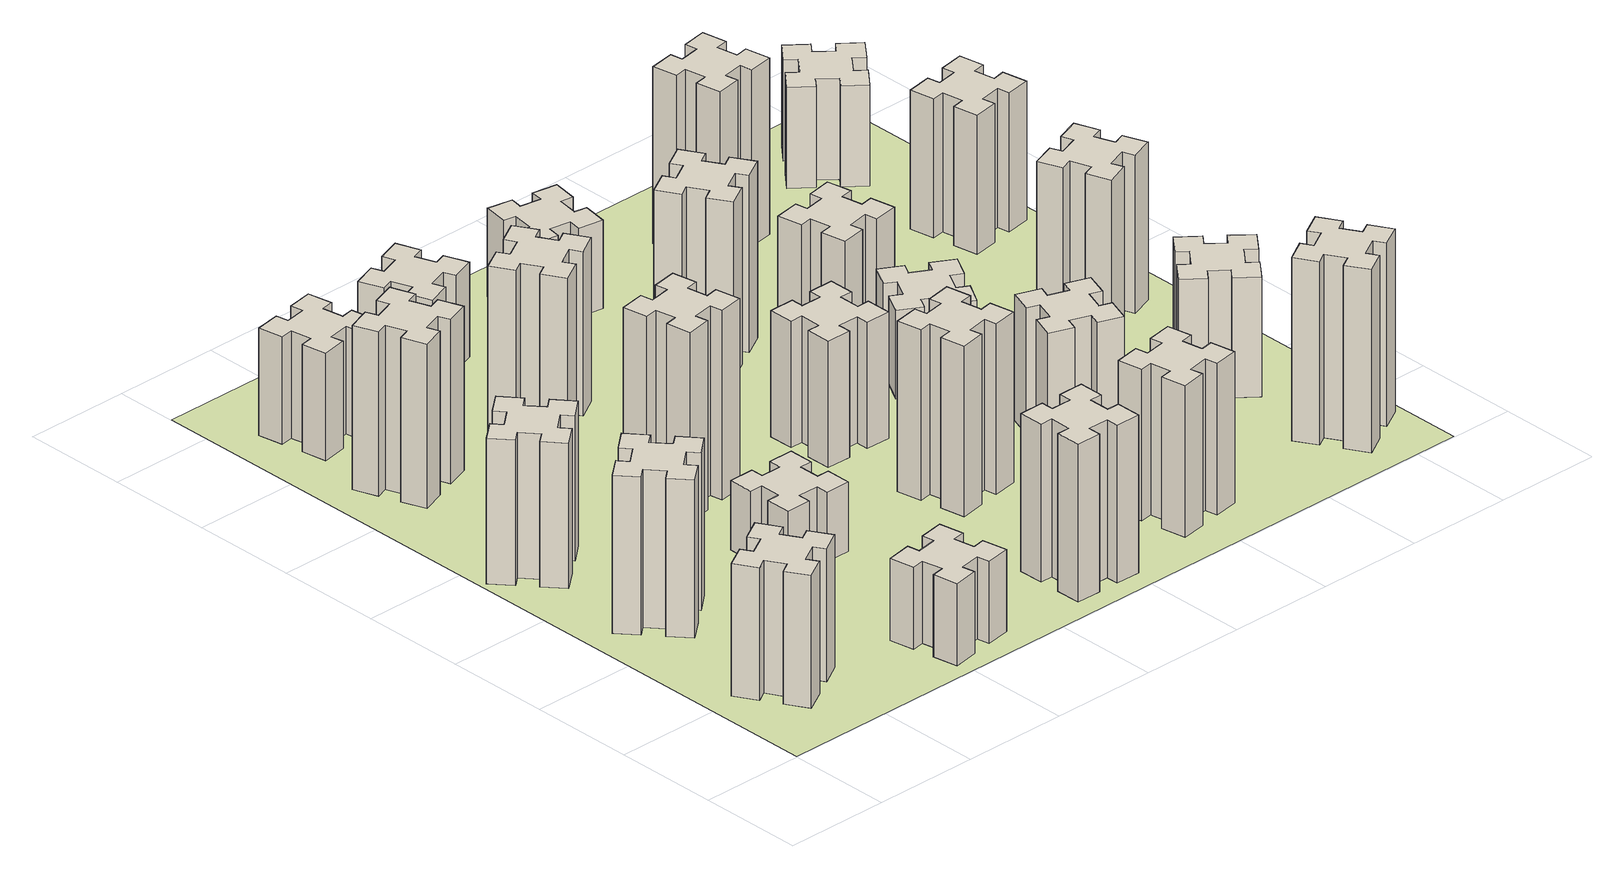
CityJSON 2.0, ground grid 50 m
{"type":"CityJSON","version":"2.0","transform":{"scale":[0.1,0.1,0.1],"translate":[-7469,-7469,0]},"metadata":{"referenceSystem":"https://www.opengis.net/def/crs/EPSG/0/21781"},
"CityObjects":{
"building1":{"type":"Building","attributes":{"class":"1000","function":"1000","usage":"1000","yearOfConstruction":2016,"roofType":"1000","measuredHeight":63,"storeysAboveGround":30,"storeysBelowGround":0},"geometry":[{"type":"Solid","lod":"1","boundaries":[[[[0,1,2,3,4,5,6,7,8,9,10,11,12,13,14,15,16,17,18,19]],[[17,16,20,21]],[[16,15,22,20]],[[15,14,23,22]],[[14,13,24,23]],[[13,12,25,24]],[[12,11,26,25]],[[11,10,27,26]],[[10,9,28,27]],[[9,8,29,28]],[[8,7,30,29]],[[7,6,31,30]],[[6,5,32,31]],[[5,4,33,32]],[[4,3,34,33]],[[3,2,35,34]],[[2,1,36,35]],[[1,0,37,36]],[[0,19,38,37]],[[19,18,39,38]],[[18,17,21,39]],[[24,25,26,27,28,29,30,31,32,33,34,35,36,37,38,39,21,20,22,23]]]]}]},
"building2":{"type":"Building","attributes":{"class":"1000","function":"1000","usage":"1000","yearOfConstruction":2016,"roofType":"1000","measuredHeight":75,"storeysAboveGround":30,"storeysBelowGround":0},"geometry":[{"type":"Solid","lod":"1","boundaries":[[[[40,41,42,43,44,45,46,47,48,49,50,51,52,53,54,55,56,57,58,59]],[[57,56,60,61]],[[56,55,62,60]],[[55,54,63,62]],[[54,53,64,63]],[[53,52,65,64]],[[52,51,66,65]],[[51,50,67,66]],[[50,49,68,67]],[[49,48,69,68]],[[48,47,70,69]],[[47,46,71,70]],[[46,45,72,71]],[[45,44,73,72]],[[44,43,74,73]],[[43,42,75,74]],[[42,41,76,75]],[[41,40,77,76]],[[40,59,78,77]],[[59,58,79,78]],[[58,57,61,79]],[[64,65,66,67,68,69,70,71,72,73,74,75,76,77,78,79,61,60,62,63]]]]}]},
"building3":{"type":"Building","attributes":{"class":"1000","function":"1000","usage":"1000","yearOfConstruction":2016,"roofType":"1000","measuredHeight":69,"storeysAboveGround":30,"storeysBelowGround":0},"geometry":[{"type":"Solid","lod":"1","boundaries":[[[[80,81,82,83,84,85,86,87,88,89,90,91,92,93,94,95,96,97,98,99]],[[97,96,100,101]],[[96,95,102,100]],[[95,94,103,102]],[[94,93,104,103]],[[93,92,105,104]],[[92,91,106,105]],[[91,90,107,106]],[[90,89,108,107]],[[89,88,109,108]],[[88,87,110,109]],[[87,86,111,110]],[[86,85,112,111]],[[85,84,113,112]],[[84,83,114,113]],[[83,82,115,114]],[[82,81,116,115]],[[81,80,117,116]],[[80,99,118,117]],[[99,98,119,118]],[[98,97,101,119]],[[104,105,106,107,108,109,110,111,112,113,114,115,116,117,118,119,101,100,102,103]]]]}]},
"building4":{"type":"Building","attributes":{"class":"1000","function":"1000","usage":"1000","yearOfConstruction":2016,"roofType":"1000","measuredHeight":78,"storeysAboveGround":30,"storeysBelowGround":0},"geometry":[{"type":"Solid","lod":"1","boundaries":[[[[120,121,122,123,124,125,126,127,128,129,130,131,132,133,134,135,136,137,138,139]],[[137,136,140,141]],[[136,135,142,140]],[[135,134,143,142]],[[134,133,144,143]],[[133,132,145,144]],[[132,131,146,145]],[[131,130,147,146]],[[130,129,148,147]],[[129,128,149,148]],[[128,127,150,149]],[[127,126,151,150]],[[126,125,152,151]],[[125,124,153,152]],[[124,123,154,153]],[[123,122,155,154]],[[122,121,156,155]],[[121,120,157,156]],[[120,139,158,157]],[[139,138,159,158]],[[138,137,141,159]],[[144,145,146,147,148,149,150,151,152,153,154,155,156,157,158,159,141,140,142,143]]]]}]},
"building5":{"type":"Building","attributes":{"class":"1000","function":"1000","usage":"1000","yearOfConstruction":2016,"roofType":"1000","measuredHeight":39,"storeysAboveGround":30,"storeysBelowGround":0},"geometry":[{"type":"Solid","lod":"1","boundaries":[[[[160,161,162,163,164,165,166,167,168,169,170,171,172,173,174,175,176,177,178,179]],[[177,176,180,181]],[[176,175,182,180]],[[175,174,183,182]],[[174,173,184,183]],[[173,172,185,184]],[[172,171,186,185]],[[171,170,187,186]],[[170,169,188,187]],[[169,168,189,188]],[[168,167,190,189]],[[167,166,191,190]],[[166,165,192,191]],[[165,164,193,192]],[[164,163,194,193]],[[163,162,195,194]],[[162,161,196,195]],[[161,160,197,196]],[[160,179,198,197]],[[179,178,199,198]],[[178,177,181,199]],[[184,185,186,187,188,189,190,191,192,193,194,195,196,197,198,199,181,180,182,183]]]]}]},
"building6":{"type":"Building","attributes":{"class":"1000","function":"1000","usage":"1000","yearOfConstruction":2016,"roofType":"1000","measuredHeight":51,"storeysAboveGround":30,"storeysBelowGround":0},"geometry":[{"type":"Solid","lod":"1","boundaries":[[[[200,201,202,203,204,205,206,207,208,209,210,211,212,213,214,215,216,217,218,219]],[[217,216,220,221]],[[216,215,222,220]],[[215,214,223,222]],[[214,213,224,223]],[[213,212,225,224]],[[212,211,226,225]],[[211,210,227,226]],[[210,209,228,227]],[[209,208,229,228]],[[208,207,230,229]],[[207,206,231,230]],[[206,205,232,231]],[[205,204,233,232]],[[204,203,234,233]],[[203,202,235,234]],[[202,201,236,235]],[[201,200,237,236]],[[200,219,238,237]],[[219,218,239,238]],[[218,217,221,239]],[[224,225,226,227,228,229,230,231,232,233,234,235,236,237,238,239,221,220,222,223]]]]}]},
"building7":{"type":"Building","attributes":{"class":"1000","function":"1000","usage":"1000","yearOfConstruction":2016,"roofType":"1000","measuredHeight":33,"storeysAboveGround":30,"storeysBelowGround":0},"geometry":[{"type":"Solid","lod":"1","boundaries":[[[[240,241,242,243,244,245,246,247,248,249,250,251,252,253,254,255,256,257,258,259]],[[257,256,260,261]],[[256,255,262,260]],[[255,254,263,262]],[[254,253,264,263]],[[253,252,265,264]],[[252,251,266,265]],[[251,250,267,266]],[[250,249,268,267]],[[249,248,269,268]],[[248,247,270,269]],[[247,246,271,270]],[[246,245,272,271]],[[245,244,273,272]],[[244,243,274,273]],[[243,242,275,274]],[[242,241,276,275]],[[241,240,277,276]],[[240,259,278,277]],[[259,258,279,278]],[[258,257,261,279]],[[264,265,266,267,268,269,270,271,272,273,274,275,276,277,278,279,261,260,262,263]]]]}]},
"building8":{"type":"Building","attributes":{"class":"1000","function":"1000","usage":"1000","yearOfConstruction":2016,"roofType":"1000","measuredHeight":90,"storeysAboveGround":30,"storeysBelowGround":0},"geometry":[{"type":"Solid","lod":"1","boundaries":[[[[280,281,282,283,284,285,286,287,288,289,290,291,292,293,294,295,296,297,298,299]],[[297,296,300,301]],[[296,295,302,300]],[[295,294,303,302]],[[294,293,304,303]],[[293,292,305,304]],[[292,291,306,305]],[[291,290,307,306]],[[290,289,308,307]],[[289,288,309,308]],[[288,287,310,309]],[[287,286,311,310]],[[286,285,312,311]],[[285,284,313,312]],[[284,283,314,313]],[[283,282,315,314]],[[282,281,316,315]],[[281,280,317,316]],[[280,299,318,317]],[[299,298,319,318]],[[298,297,301,319]],[[304,305,306,307,308,309,310,311,312,313,314,315,316,317,318,319,301,300,302,303]]]]}]},
"building9":{"type":"Building","attributes":{"class":"1000","function":"1000","usage":"1000","yearOfConstruction":2016,"roofType":"1000","measuredHeight":78,"storeysAboveGround":30,"storeysBelowGround":0},"geometry":[{"type":"Solid","lod":"1","boundaries":[[[[320,321,322,323,324,325,326,327,328,329,330,331,332,333,334,335,336,337,338,339]],[[337,336,340,341]],[[336,335,342,340]],[[335,334,343,342]],[[334,333,344,343]],[[333,332,345,344]],[[332,331,346,345]],[[331,330,347,346]],[[330,329,348,347]],[[329,328,349,348]],[[328,327,350,349]],[[327,326,351,350]],[[326,325,352,351]],[[325,324,353,352]],[[324,323,354,353]],[[323,322,355,354]],[[322,321,356,355]],[[321,320,357,356]],[[320,339,358,357]],[[339,338,359,358]],[[338,337,341,359]],[[344,345,346,347,348,349,350,351,352,353,354,355,356,357,358,359,341,340,342,343]]]]}]},
"building10":{"type":"Building","attributes":{"class":"1000","function":"1000","usage":"1000","yearOfConstruction":2016,"roofType":"1000","measuredHeight":75,"storeysAboveGround":30,"storeysBelowGround":0},"geometry":[{"type":"Solid","lod":"1","boundaries":[[[[360,361,362,363,364,365,366,367,368,369,370,371,372,373,374,375,376,377,378,379]],[[377,376,380,381]],[[376,375,382,380]],[[375,374,383,382]],[[374,373,384,383]],[[373,372,385,384]],[[372,371,386,385]],[[371,370,387,386]],[[370,369,388,387]],[[369,368,389,388]],[[368,367,390,389]],[[367,366,391,390]],[[366,365,392,391]],[[365,364,393,392]],[[364,363,394,393]],[[363,362,395,394]],[[362,361,396,395]],[[361,360,397,396]],[[360,379,398,397]],[[379,378,399,398]],[[378,377,381,399]],[[384,385,386,387,388,389,390,391,392,393,394,395,396,397,398,399,381,380,382,383]]]]}]},
"building11":{"type":"Building","attributes":{"class":"1000","function":"1000","usage":"1000","yearOfConstruction":2016,"roofType":"1000","measuredHeight":45,"storeysAboveGround":30,"storeysBelowGround":0},"geometry":[{"type":"Solid","lod":"1","boundaries":[[[[400,401,402,403,404,405,406,407,408,409,410,411,412,413,414,415,416,417,418,419]],[[417,416,420,421]],[[416,415,422,420]],[[415,414,423,422]],[[414,413,424,423]],[[413,412,425,424]],[[412,411,426,425]],[[411,410,427,426]],[[410,409,428,427]],[[409,408,429,428]],[[408,407,430,429]],[[407,406,431,430]],[[406,405,432,431]],[[405,404,433,432]],[[404,403,434,433]],[[403,402,435,434]],[[402,401,436,435]],[[401,400,437,436]],[[400,419,438,437]],[[419,418,439,438]],[[418,417,421,439]],[[424,425,426,427,428,429,430,431,432,433,434,435,436,437,438,439,421,420,422,423]]]]}]},
"building12":{"type":"Building","attributes":{"class":"1000","function":"1000","usage":"1000","yearOfConstruction":2016,"roofType":"1000","measuredHeight":81,"storeysAboveGround":30,"storeysBelowGround":0},"geometry":[{"type":"Solid","lod":"1","boundaries":[[[[440,441,442,443,444,445,446,447,448,449,450,451,452,453,454,455,456,457,458,459]],[[457,456,460,461]],[[456,455,462,460]],[[455,454,463,462]],[[454,453,464,463]],[[453,452,465,464]],[[452,451,466,465]],[[451,450,467,466]],[[450,449,468,467]],[[449,448,469,468]],[[448,447,470,469]],[[447,446,471,470]],[[446,445,472,471]],[[445,444,473,472]],[[444,443,474,473]],[[443,442,475,474]],[[442,441,476,475]],[[441,440,477,476]],[[440,459,478,477]],[[459,458,479,478]],[[458,457,461,479]],[[464,465,466,467,468,469,470,471,472,473,474,475,476,477,478,479,461,460,462,463]]]]}]},
"building13":{"type":"Building","attributes":{"class":"1000","function":"1000","usage":"1000","yearOfConstruction":2016,"roofType":"1000","measuredHeight":60,"storeysAboveGround":30,"storeysBelowGround":0},"geometry":[{"type":"Solid","lod":"1","boundaries":[[[[480,481,482,483,484,485,486,487,488,489,490,491,492,493,494,495,496,497,498,499]],[[497,496,500,501]],[[496,495,502,500]],[[495,494,503,502]],[[494,493,504,503]],[[493,492,505,504]],[[492,491,506,505]],[[491,490,507,506]],[[490,489,508,507]],[[489,488,509,508]],[[488,487,510,509]],[[487,486,511,510]],[[486,485,512,511]],[[485,484,513,512]],[[484,483,514,513]],[[483,482,515,514]],[[482,481,516,515]],[[481,480,517,516]],[[480,499,518,517]],[[499,498,519,518]],[[498,497,501,519]],[[504,505,506,507,508,509,510,511,512,513,514,515,516,517,518,519,501,500,502,503]]]]}]},
"building14":{"type":"Building","attributes":{"class":"1000","function":"1000","usage":"1000","yearOfConstruction":2016,"roofType":"1000","measuredHeight":72,"storeysAboveGround":30,"storeysBelowGround":0},"geometry":[{"type":"Solid","lod":"1","boundaries":[[[[520,521,522,523,524,525,526,527,528,529,530,531,532,533,534,535,536,537,538,539]],[[537,536,540,541]],[[536,535,542,540]],[[535,534,543,542]],[[534,533,544,543]],[[533,532,545,544]],[[532,531,546,545]],[[531,530,547,546]],[[530,529,548,547]],[[529,528,549,548]],[[528,527,550,549]],[[527,526,551,550]],[[526,525,552,551]],[[525,524,553,552]],[[524,523,554,553]],[[523,522,555,554]],[[522,521,556,555]],[[521,520,557,556]],[[520,539,558,557]],[[539,538,559,558]],[[538,537,541,559]],[[544,545,546,547,548,549,550,551,552,553,554,555,556,557,558,559,541,540,542,543]]]]}]},
"building15":{"type":"Building","attributes":{"class":"1000","function":"1000","usage":"1000","yearOfConstruction":2016,"roofType":"1000","measuredHeight":84,"storeysAboveGround":30,"storeysBelowGround":0},"geometry":[{"type":"Solid","lod":"1","boundaries":[[[[560,561,562,563,564,565,566,567,568,569,570,571,572,573,574,575,576,577,578,579]],[[577,576,580,581]],[[576,575,582,580]],[[575,574,583,582]],[[574,573,584,583]],[[573,572,585,584]],[[572,571,586,585]],[[571,570,587,586]],[[570,569,588,587]],[[569,568,589,588]],[[568,567,590,589]],[[567,566,591,590]],[[566,565,592,591]],[[565,564,593,592]],[[564,563,594,593]],[[563,562,595,594]],[[562,561,596,595]],[[561,560,597,596]],[[560,579,598,597]],[[579,578,599,598]],[[578,577,581,599]],[[584,585,586,587,588,589,590,591,592,593,594,595,596,597,598,599,581,580,582,583]]]]}]},
"building16":{"type":"Building","attributes":{"class":"1000","function":"1000","usage":"1000","yearOfConstruction":2016,"roofType":"1000","measuredHeight":42,"storeysAboveGround":30,"storeysBelowGround":0},"geometry":[{"type":"Solid","lod":"1","boundaries":[[[[600,601,602,603,604,605,606,607,608,609,610,611,612,613,614,615,616,617,618,619]],[[617,616,620,621]],[[616,615,622,620]],[[615,614,623,622]],[[614,613,624,623]],[[613,612,625,624]],[[612,611,626,625]],[[611,610,627,626]],[[610,609,628,627]],[[609,608,629,628]],[[608,607,630,629]],[[607,606,631,630]],[[606,605,632,631]],[[605,604,633,632]],[[604,603,634,633]],[[603,602,635,634]],[[602,601,636,635]],[[601,600,637,636]],[[600,619,638,637]],[[619,618,639,638]],[[618,617,621,639]],[[624,625,626,627,628,629,630,631,632,633,634,635,636,637,638,639,621,620,622,623]]]]}]},
"building17":{"type":"Building","attributes":{"class":"1000","function":"1000","usage":"1000","yearOfConstruction":2016,"roofType":"1000","measuredHeight":60,"storeysAboveGround":30,"storeysBelowGround":0},"geometry":[{"type":"Solid","lod":"1","boundaries":[[[[640,641,642,643,644,645,646,647,648,649,650,651,652,653,654,655,656,657,658,659]],[[657,656,660,661]],[[656,655,662,660]],[[655,654,663,662]],[[654,653,664,663]],[[653,652,665,664]],[[652,651,666,665]],[[651,650,667,666]],[[650,649,668,667]],[[649,648,669,668]],[[648,647,670,669]],[[647,646,671,670]],[[646,645,672,671]],[[645,644,673,672]],[[644,643,674,673]],[[643,642,675,674]],[[642,641,676,675]],[[641,640,677,676]],[[640,659,678,677]],[[659,658,679,678]],[[658,657,661,679]],[[664,665,666,667,668,669,670,671,672,673,674,675,676,677,678,679,661,660,662,663]]]]}]},
"building18":{"type":"Building","attributes":{"class":"1000","function":"1000","usage":"1000","yearOfConstruction":2016,"roofType":"1000","measuredHeight":42,"storeysAboveGround":30,"storeysBelowGround":0},"geometry":[{"type":"Solid","lod":"1","boundaries":[[[[680,681,682,683,684,685,686,687,688,689,690,691,692,693,694,695,696,697,698,699]],[[697,696,700,701]],[[696,695,702,700]],[[695,694,703,702]],[[694,693,704,703]],[[693,692,705,704]],[[692,691,706,705]],[[691,690,707,706]],[[690,689,708,707]],[[689,688,709,708]],[[688,687,710,709]],[[687,686,711,710]],[[686,685,712,711]],[[685,684,713,712]],[[684,683,714,713]],[[683,682,715,714]],[[682,681,716,715]],[[681,680,717,716]],[[680,699,718,717]],[[699,698,719,718]],[[698,697,701,719]],[[704,705,706,707,708,709,710,711,712,713,714,715,716,717,718,719,701,700,702,703]]]]}]},
"building19":{"type":"Building","attributes":{"class":"1000","function":"1000","usage":"1000","yearOfConstruction":2016,"roofType":"1000","measuredHeight":45,"storeysAboveGround":30,"storeysBelowGround":0},"geometry":[{"type":"Solid","lod":"1","boundaries":[[[[720,721,722,723,724,725,726,727,728,729,730,731,732,733,734,735,736,737,738,739]],[[737,736,740,741]],[[736,735,742,740]],[[735,734,743,742]],[[734,733,744,743]],[[733,732,745,744]],[[732,731,746,745]],[[731,730,747,746]],[[730,729,748,747]],[[729,728,749,748]],[[728,727,750,749]],[[727,726,751,750]],[[726,725,752,751]],[[725,724,753,752]],[[724,723,754,753]],[[723,722,755,754]],[[722,721,756,755]],[[721,720,757,756]],[[720,739,758,757]],[[739,738,759,758]],[[738,737,741,759]],[[744,745,746,747,748,749,750,751,752,753,754,755,756,757,758,759,741,740,742,743]]]]}]},
"building20":{"type":"Building","attributes":{"class":"1000","function":"1000","usage":"1000","yearOfConstruction":2016,"roofType":"1000","measuredHeight":87,"storeysAboveGround":30,"storeysBelowGround":0},"geometry":[{"type":"Solid","lod":"1","boundaries":[[[[760,761,762,763,764,765,766,767,768,769,770,771,772,773,774,775,776,777,778,779]],[[777,776,780,781]],[[776,775,782,780]],[[775,774,783,782]],[[774,773,784,783]],[[773,772,785,784]],[[772,771,786,785]],[[771,770,787,786]],[[770,769,788,787]],[[769,768,789,788]],[[768,767,790,789]],[[767,766,791,790]],[[766,765,792,791]],[[765,764,793,792]],[[764,763,794,793]],[[763,762,795,794]],[[762,761,796,795]],[[761,760,797,796]],[[760,779,798,797]],[[779,778,799,798]],[[778,777,781,799]],[[784,785,786,787,788,789,790,791,792,793,794,795,796,797,798,799,781,780,782,783]]]]}]},
"building21":{"type":"Building","attributes":{"class":"1000","function":"1000","usage":"1000","yearOfConstruction":2016,"roofType":"1000","measuredHeight":84,"storeysAboveGround":30,"storeysBelowGround":0},"geometry":[{"type":"Solid","lod":"1","boundaries":[[[[800,801,802,803,804,805,806,807,808,809,810,811,812,813,814,815,816,817,818,819]],[[817,816,820,821]],[[816,815,822,820]],[[815,814,823,822]],[[814,813,824,823]],[[813,812,825,824]],[[812,811,826,825]],[[811,810,827,826]],[[810,809,828,827]],[[809,808,829,828]],[[808,807,830,829]],[[807,806,831,830]],[[806,805,832,831]],[[805,804,833,832]],[[804,803,834,833]],[[803,802,835,834]],[[802,801,836,835]],[[801,800,837,836]],[[800,819,838,837]],[[819,818,839,838]],[[818,817,821,839]],[[824,825,826,827,828,829,830,831,832,833,834,835,836,837,838,839,821,820,822,823]]]]}]},
"building22":{"type":"Building","attributes":{"class":"1000","function":"1000","usage":"1000","yearOfConstruction":2016,"roofType":"1000","measuredHeight":57,"storeysAboveGround":30,"storeysBelowGround":0},"geometry":[{"type":"Solid","lod":"1","boundaries":[[[[840,841,842,843,844,845,846,847,848,849,850,851,852,853,854,855,856,857,858,859]],[[857,856,860,861]],[[856,855,862,860]],[[855,854,863,862]],[[854,853,864,863]],[[853,852,865,864]],[[852,851,866,865]],[[851,850,867,866]],[[850,849,868,867]],[[849,848,869,868]],[[848,847,870,869]],[[847,846,871,870]],[[846,845,872,871]],[[845,844,873,872]],[[844,843,874,873]],[[843,842,875,874]],[[842,841,876,875]],[[841,840,877,876]],[[840,859,878,877]],[[859,858,879,878]],[[858,857,861,879]],[[864,865,866,867,868,869,870,871,872,873,874,875,876,877,878,879,861,860,862,863]]]]}]},
"building23":{"type":"Building","attributes":{"class":"1000","function":"1000","usage":"1000","yearOfConstruction":2016,"roofType":"1000","measuredHeight":75,"storeysAboveGround":30,"storeysBelowGround":0},"geometry":[{"type":"Solid","lod":"1","boundaries":[[[[880,881,882,883,884,885,886,887,888,889,890,891,892,893,894,895,896,897,898,899]],[[897,896,900,901]],[[896,895,902,900]],[[895,894,903,902]],[[894,893,904,903]],[[893,892,905,904]],[[892,891,906,905]],[[891,890,907,906]],[[890,889,908,907]],[[889,888,909,908]],[[888,887,910,909]],[[887,886,911,910]],[[886,885,912,911]],[[885,884,913,912]],[[884,883,914,913]],[[883,882,915,914]],[[882,881,916,915]],[[881,880,917,916]],[[880,899,918,917]],[[899,898,919,918]],[[898,897,901,919]],[[904,905,906,907,908,909,910,911,912,913,914,915,916,917,918,919,901,900,902,903]]]]}]},
"building24":{"type":"Building","attributes":{"class":"1000","function":"1000","usage":"1000","yearOfConstruction":2016,"roofType":"1000","measuredHeight":66,"storeysAboveGround":30,"storeysBelowGround":0},"geometry":[{"type":"Solid","lod":"1","boundaries":[[[[920,921,922,923,924,925,926,927,928,929,930,931,932,933,934,935,936,937,938,939]],[[937,936,940,941]],[[936,935,942,940]],[[935,934,943,942]],[[934,933,944,943]],[[933,932,945,944]],[[932,931,946,945]],[[931,930,947,946]],[[930,929,948,947]],[[929,928,949,948]],[[928,927,950,949]],[[927,926,951,950]],[[926,925,952,951]],[[925,924,953,952]],[[924,923,954,953]],[[923,922,955,954]],[[922,921,956,955]],[[921,920,957,956]],[[920,939,958,957]],[[939,938,959,958]],[[938,937,941,959]],[[944,945,946,947,948,949,950,951,952,953,954,955,956,957,958,959,941,940,942,943]]]]}]},
"building25":{"type":"Building","attributes":{"class":"1000","function":"1000","usage":"1000","yearOfConstruction":2016,"roofType":"1000","measuredHeight":48,"storeysAboveGround":30,"storeysBelowGround":0},"geometry":[{"type":"Solid","lod":"1","boundaries":[[[[960,961,962,963,964,965,966,967,968,969,970,971,972,973,974,975,976,977,978,979]],[[977,976,980,981]],[[976,975,982,980]],[[975,974,983,982]],[[974,973,984,983]],[[973,972,985,984]],[[972,971,986,985]],[[971,970,987,986]],[[970,969,988,987]],[[969,968,989,988]],[[968,967,990,989]],[[967,966,991,990]],[[966,965,992,991]],[[965,964,993,992]],[[964,963,994,993]],[[963,962,995,994]],[[962,961,996,995]],[[961,960,997,996]],[[960,979,998,997]],[[979,978,999,998]],[[978,977,981,999]],[[984,985,986,987,988,989,990,991,992,993,994,995,996,997,998,999,981,980,982,983]]]]}]},
"landuse1":{"type":"LandUse","attributes":{"name":"plot1","function":"1010"},"geometry":[{"type":"MultiSurface","lod":"1","boundaries":[[[1000,1001,1002,1003]]]}]}
},
"vertices":[
[364,596,0],[277,546,0],[247,598,0],[143,538,0],[203,434,0],[255,464,0],[305,377,0],[253,347,0],[313,243,0],[417,303,0],[387,355,0],[474,405,0],[504,353,0],[608,413,0],[548,517,0],[496,487,0],[446,574,0],[498,604,0],[438,708,0],[334,648,0],[446,574,630],[498,604,630],[496,487,630],[548,517,630],[608,413,630],[504,353,630],[474,405,630],[387,355,630],[417,303,630],[313,243,630],[253,347,630],[305,377,630],[255,464,630],[203,434,630],[143,538,630],[247,598,630],[277,546,630],[364,596,630],[334,648,630],[438,708,630],
[492,1248,0],[427,1324,0],[473,1363,0],[396,1455,0],[304,1378,0],[343,1332,0],[266,1267,0],[228,1313,0],[136,1236,0],[213,1144,0],[259,1183,0],[323,1106,0],[277,1068,0],[354,976,0],[446,1053,0],[408,1099,0],[484,1163,0],[523,1117,0],[615,1194,0],[538,1286,0],[484,1163,750],[523,1117,750],[408,1099,750],[446,1053,750],[354,976,750],[277,1068,750],[323,1106,750],[259,1183,750],[213,1144,750],[136,1236,750],[228,1313,750],[266,1267,750],[343,1332,750],[304,1378,750],[396,1455,750],[473,1363,750],[427,1324,750],[492,1248,750],[538,1286,750],[615,1194,750],
[308,1739,0],[384,1803,0],[423,1757,0],[515,1834,0],[438,1926,0],[392,1888,0],[327,1964,0],[373,2003,0],[296,2095,0],[204,2018,0],[243,1972,0],[166,1907,0],[128,1953,0],[36,1876,0],[113,1784,0],[159,1823,0],[223,1746,0],[177,1708,0],[254,1616,0],[346,1693,0],[223,1746,690],[177,1708,690],[159,1823,690],[113,1784,690],[36,1876,690],[128,1953,690],[166,1907,690],[243,1972,690],[204,2018,690],[296,2095,690],[373,2003,690],[327,1964,690],[392,1888,690],[438,1926,690],[515,1834,690],[423,1757,690],[384,1803,690],[308,1739,690],[346,1693,690],[254,1616,690],
[385,2816,0],[291,2782,0],[270,2838,0],[157,2797,0],[199,2684,0],[255,2705,0],[289,2611,0],[233,2590,0],[274,2477,0],[387,2519,0],[366,2575,0],[460,2609,0],[480,2553,0],[593,2594,0],[552,2707,0],[496,2686,0],[462,2780,0],[518,2800,0],[477,2913,0],[364,2872,0],[462,2780,780],[518,2800,780],[496,2686,780],[552,2707,780],[593,2594,780],[480,2553,780],[460,2609,780],[366,2575,780],[387,2519,780],[274,2477,780],[233,2590,780],[289,2611,780],[255,2705,780],[199,2684,780],[157,2797,780],[270,2838,780],[291,2782,780],[385,2816,780],[364,2872,780],[477,2913,780],
[1085,158,0],[1184,176,0],[1194,117,0],[1312,137,0],[1291,256,0],[1232,245,0],[1215,344,0],[1274,354,0],[1253,472,0],[1135,451,0],[1145,392,0],[1047,375,0],[1037,434,0],[918,413,0],[939,295,0],[998,305,0],[1016,207,0],[957,197,0],[977,78,0],[1096,99,0],[1016,207,390],[957,197,390],[998,305,390],[939,295,390],[918,413,390],[1037,434,390],[1047,375,390],[1145,392,390],[1135,451,390],[1253,472,390],[1274,354,390],[1215,344,390],[1232,245,390],[1291,256,390],[1312,137,390],[1194,117,390],[1184,176,390],[1085,158,390],[1096,99,390],[977,78,390],
[258,3265,0],[276,3167,0],[217,3157,0],[237,3038,0],[356,3059,0],[345,3118,0],[444,3136,0],[454,3077,0],[572,3097,0],[551,3216,0],[492,3205,0],[475,3304,0],[534,3314,0],[513,3432,0],[395,3411,0],[405,3352,0],[307,3335,0],[297,3394,0],[178,3373,0],[199,3255,0],[307,3335,510],[297,3394,510],[405,3352,510],[395,3411,510],[513,3432,510],[534,3314,510],[475,3304,510],[492,3205,510],[551,3216,510],[572,3097,510],[454,3077,510],[444,3136,510],[345,3118,510],[356,3059,510],[237,3038,510],[217,3157,510],[276,3167,510],[258,3265,510],[199,3255,510],[178,3373,510],
[1165,1325,0],[1065,1325,0],[1065,1385,0],[945,1385,0],[945,1265,0],[1005,1265,0],[1005,1165,0],[945,1165,0],[945,1045,0],[1065,1045,0],[1065,1105,0],[1165,1105,0],[1165,1045,0],[1285,1045,0],[1285,1165,0],[1225,1165,0],[1225,1265,0],[1285,1265,0],[1285,1385,0],[1165,1385,0],[1225,1265,330],[1285,1265,330],[1225,1165,330],[1285,1165,330],[1285,1045,330],[1165,1045,330],[1165,1105,330],[1065,1105,330],[1065,1045,330],[945,1045,330],[945,1165,330],[1005,1165,330],[1005,1265,330],[945,1265,330],[945,1385,330],[1065,1385,330],[1065,1325,330],[1165,1325,330],[1165,1385,330],[1285,1385,330],
[998,1885,0],[1016,1787,0],[957,1777,0],[977,1658,0],[1096,1679,0],[1085,1738,0],[1184,1756,0],[1194,1697,0],[1312,1717,0],[1291,1836,0],[1232,1825,0],[1215,1924,0],[1274,1934,0],[1253,2052,0],[1135,2031,0],[1145,1972,0],[1047,1955,0],[1037,2014,0],[918,1993,0],[939,1875,0],[1047,1955,900],[1037,2014,900],[1145,1972,900],[1135,2031,900],[1253,2052,900],[1274,1934,900],[1215,1924,900],[1232,1825,900],[1291,1836,900],[1312,1717,900],[1194,1697,900],[1184,1756,900],[1085,1738,900],[1096,1679,900],[977,1658,900],[957,1777,900],[1016,1787,900],[998,1885,900],[939,1875,900],[918,1993,900],
[1236,2707,0],[1186,2794,0],[1238,2824,0],[1178,2928,0],[1074,2868,0],[1104,2816,0],[1017,2766,0],[987,2818,0],[883,2758,0],[943,2654,0],[995,2684,0],[1045,2597,0],[993,2567,0],[1053,2463,0],[1157,2523,0],[1127,2575,0],[1214,2625,0],[1244,2573,0],[1348,2633,0],[1288,2737,0],[1214,2625,780],[1244,2573,780],[1127,2575,780],[1157,2523,780],[1053,2463,780],[993,2567,780],[1045,2597,780],[995,2684,780],[943,2654,780],[883,2758,780],[987,2818,780],[1017,2766,780],[1104,2816,780],[1074,2868,780],[1178,2928,780],[1238,2824,780],[1186,2794,780],[1236,2707,780],[1288,2737,780],[1348,2633,780],
[1905,385,0],[1805,385,0],[1805,445,0],[1685,445,0],[1685,325,0],[1745,325,0],[1745,225,0],[1685,225,0],[1685,105,0],[1805,105,0],[1805,165,0],[1905,165,0],[1905,105,0],[2025,105,0],[2025,225,0],[1965,225,0],[1965,325,0],[2025,325,0],[2025,445,0],[1905,445,0],[1965,325,750],[2025,325,750],[1965,225,750],[2025,225,750],[2025,105,750],[1905,105,750],[1905,165,750],[1805,165,750],[1805,105,750],[1685,105,750],[1685,225,750],[1745,225,750],[1745,325,750],[1685,325,750],[1685,445,750],[1805,445,750],[1805,385,750],[1905,385,750],[1905,445,750],[2025,445,750],
[1136,3326,0],[1102,3420,0],[1158,3440,0],[1117,3553,0],[1004,3512,0],[1025,3456,0],[931,3422,0],[910,3478,0],[797,3437,0],[839,3324,0],[895,3345,0],[929,3251,0],[873,3230,0],[914,3117,0],[1027,3159,0],[1006,3215,0],[1100,3249,0],[1120,3193,0],[1233,3234,0],[1192,3347,0],[1100,3249,450],[1120,3193,450],[1006,3215,450],[1027,3159,450],[914,3117,450],[873,3230,450],[929,3251,450],[895,3345,450],[839,3324,450],[797,3437,450],[910,3478,450],[931,3422,450],[1025,3456,450],[1004,3512,450],[1117,3553,450],[1158,3440,450],[1102,3420,450],[1136,3326,450],[1192,3347,450],[1233,3234,450],
[1925,998,0],[2024,1016,0],[2034,957,0],[2152,977,0],[2131,1096,0],[2072,1085,0],[2055,1184,0],[2114,1194,0],[2093,1312,0],[1975,1291,0],[1985,1232,0],[1887,1215,0],[1877,1274,0],[1758,1253,0],[1779,1135,0],[1838,1145,0],[1856,1047,0],[1797,1037,0],[1817,918,0],[1936,939,0],[1856,1047,810],[1797,1037,810],[1838,1145,810],[1779,1135,810],[1758,1253,810],[1877,1274,810],[1887,1215,810],[1985,1232,810],[1975,1291,810],[2093,1312,810],[2114,1194,810],[2055,1184,810],[2072,1085,810],[2131,1096,810],[2152,977,810],[2034,957,810],[2024,1016,810],[1925,998,810],[1936,939,810],[1817,918,810],
[1905,1865,0],[1805,1865,0],[1805,1925,0],[1685,1925,0],[1685,1805,0],[1745,1805,0],[1745,1705,0],[1685,1705,0],[1685,1585,0],[1805,1585,0],[1805,1645,0],[1905,1645,0],[1905,1585,0],[2025,1585,0],[2025,1705,0],[1965,1705,0],[1965,1805,0],[2025,1805,0],[2025,1925,0],[1905,1925,0],[1965,1805,600],[2025,1805,600],[1965,1705,600],[2025,1705,600],[2025,1585,600],[1905,1585,600],[1905,1645,600],[1805,1645,600],[1805,1585,600],[1685,1585,600],[1685,1705,600],[1745,1705,600],[1745,1805,600],[1685,1805,600],[1685,1925,600],[1805,1925,600],[1805,1865,600],[1905,1865,600],[1905,1925,600],[2025,1925,600],
[2378,405,0],[2396,307,0],[2337,297,0],[2357,178,0],[2476,199,0],[2465,258,0],[2564,276,0],[2574,217,0],[2692,237,0],[2671,356,0],[2612,345,0],[2595,444,0],[2654,454,0],[2633,572,0],[2515,551,0],[2525,492,0],[2427,475,0],[2417,534,0],[2298,513,0],[2319,395,0],[2427,475,720],[2417,534,720],[2525,492,720],[2515,551,720],[2633,572,720],[2654,454,720],[2595,444,720],[2612,345,720],[2671,356,720],[2692,237,720],[2574,217,720],[2564,276,720],[2465,258,720],[2476,199,720],[2357,178,720],[2337,297,720],[2396,307,720],[2378,405,720],[2319,395,720],[2298,513,720],
[1967,2475,0],[2054,2525,0],[2084,2473,0],[2188,2533,0],[2128,2637,0],[2076,2607,0],[2026,2694,0],[2078,2724,0],[2018,2828,0],[1914,2768,0],[1944,2716,0],[1857,2666,0],[1827,2718,0],[1723,2658,0],[1783,2554,0],[1835,2584,0],[1885,2497,0],[1833,2467,0],[1893,2363,0],[1997,2423,0],[1885,2497,840],[1833,2467,840],[1835,2584,840],[1783,2554,840],[1723,2658,840],[1827,2718,840],[1857,2666,840],[1944,2716,840],[1914,2768,840],[2018,2828,840],[2078,2724,840],[2026,2694,840],[2076,2607,840],[2128,2637,840],[2188,2533,840],[2084,2473,840],[2054,2525,840],[1967,2475,840],[1997,2423,840],[1893,2363,840],
[1687,3236,0],[1785,3218,0],[1775,3159,0],[1893,3138,0],[1914,3257,0],[1855,3267,0],[1872,3365,0],[1931,3355,0],[1952,3473,0],[1834,3494,0],[1824,3435,0],[1725,3452,0],[1736,3511,0],[1617,3532,0],[1597,3414,0],[1656,3404,0],[1638,3305,0],[1579,3316,0],[1558,3197,0],[1677,3177,0],[1638,3305,420],[1579,3316,420],[1656,3404,420],[1597,3414,420],[1617,3532,420],[1736,3511,420],[1725,3452,420],[1824,3435,420],[1834,3494,420],[1952,3473,420],[1931,3355,420],[1872,3365,420],[1855,3267,420],[1914,3257,420],[1893,3138,420],[1775,3159,420],[1785,3218,420],[1687,3236,420],[1677,3177,420],[1558,3197,420],
[2680,1202,0],[2586,1236,0],[2607,1292,0],[2494,1333,0],[2453,1220,0],[2509,1200,0],[2475,1106,0],[2419,1127,0],[2377,1014,0],[2490,973,0],[2511,1029,0],[2605,995,0],[2584,939,0],[2697,897,0],[2738,1010,0],[2682,1031,0],[2716,1125,0],[2772,1104,0],[2813,1217,0],[2700,1258,0],[2716,1125,600],[2772,1104,600],[2682,1031,600],[2738,1010,600],[2697,897,600],[2584,939,600],[2605,995,600],[2511,1029,600],[2490,973,600],[2377,1014,600],[2419,1127,600],[2475,1106,600],[2509,1200,600],[2453,1220,600],[2494,1333,600],[2607,1292,600],[2586,1236,600],[2680,1202,600],[2700,1258,600],[2813,1217,600],
[2594,1926,0],[2507,1976,0],[2537,2028,0],[2433,2088,0],[2373,1984,0],[2425,1954,0],[2375,1867,0],[2323,1897,0],[2263,1793,0],[2367,1733,0],[2397,1785,0],[2484,1735,0],[2454,1683,0],[2558,1623,0],[2618,1727,0],[2566,1757,0],[2616,1844,0],[2668,1814,0],[2728,1918,0],[2624,1978,0],[2616,1844,420],[2668,1814,420],[2566,1757,420],[2618,1727,420],[2558,1623,420],[2454,1683,420],[2484,1735,420],[2397,1785,420],[2367,1733,420],[2263,1793,420],[2323,1897,420],[2375,1867,420],[2425,1954,420],[2373,1984,420],[2433,2088,420],[2537,2028,420],[2507,1976,420],[2594,1926,420],[2624,1978,420],[2728,1918,420],
[2565,2378,0],[2664,2396,0],[2674,2337,0],[2792,2357,0],[2771,2476,0],[2712,2465,0],[2695,2564,0],[2754,2574,0],[2733,2692,0],[2615,2671,0],[2625,2612,0],[2527,2595,0],[2517,2654,0],[2398,2633,0],[2419,2515,0],[2478,2525,0],[2496,2427,0],[2437,2417,0],[2457,2298,0],[2576,2319,0],[2496,2427,450],[2437,2417,450],[2478,2525,450],[2419,2515,450],[2398,2633,450],[2517,2654,450],[2527,2595,450],[2625,2612,450],[2615,2671,450],[2733,2692,450],[2754,2574,450],[2695,2564,450],[2712,2465,450],[2771,2476,450],[2792,2357,450],[2674,2337,450],[2664,2396,450],[2565,2378,450],[2576,2319,450],[2457,2298,450],
[3424,496,0],[3337,446,0],[3307,498,0],[3203,438,0],[3263,334,0],[3315,364,0],[3365,277,0],[3313,247,0],[3373,143,0],[3477,203,0],[3447,255,0],[3534,305,0],[3564,253,0],[3668,313,0],[3608,417,0],[3556,387,0],[3506,474,0],[3558,504,0],[3498,608,0],[3394,548,0],[3506,474,870],[3558,504,870],[3556,387,870],[3608,417,870],[3668,313,870],[3564,253,870],[3534,305,870],[3447,255,870],[3477,203,870],[3373,143,870],[3313,247,870],[3365,277,870],[3315,364,870],[3263,334,870],[3203,438,870],[3307,498,870],[3337,446,870],[3424,496,870],[3394,548,870],[3498,608,870],
[2478,3265,0],[2496,3167,0],[2437,3157,0],[2457,3038,0],[2576,3059,0],[2565,3118,0],[2664,3136,0],[2674,3077,0],[2792,3097,0],[2771,3216,0],[2712,3205,0],[2695,3304,0],[2754,3314,0],[2733,3432,0],[2615,3411,0],[2625,3352,0],[2527,3335,0],[2517,3394,0],[2398,3373,0],[2419,3255,0],[2527,3335,840],[2517,3394,840],[2625,3352,840],[2615,3411,840],[2733,3432,840],[2754,3314,840],[2695,3304,840],[2712,3205,840],[2771,3216,840],[2792,3097,840],[2674,3077,840],[2664,3136,840],[2565,3118,840],[2576,3059,840],[2457,3038,840],[2437,3157,840],[2496,3167,840],[2478,3265,840],[2419,3255,840],[2398,3373,840],
[3444,1067,0],[3368,1132,0],[3406,1178,0],[3314,1255,0],[3237,1163,0],[3283,1124,0],[3219,1048,0],[3173,1086,0],[3096,994,0],[3188,917,0],[3226,963,0],[3303,899,0],[3264,853,0],[3356,776,0],[3433,868,0],[3387,906,0],[3452,983,0],[3498,944,0],[3575,1036,0],[3483,1113,0],[3452,983,570],[3498,944,570],[3387,906,570],[3433,868,570],[3356,776,570],[3264,853,570],[3303,899,570],[3226,963,570],[3188,917,570],[3096,994,570],[3173,1086,570],[3219,1048,570],[3283,1124,570],[3237,1163,570],[3314,1255,570],[3406,1178,570],[3368,1132,570],[3444,1067,570],[3483,1113,570],[3575,1036,570],
[3456,1746,0],[3422,1840,0],[3478,1860,0],[3437,1973,0],[3324,1932,0],[3345,1876,0],[3251,1842,0],[3230,1898,0],[3117,1857,0],[3159,1744,0],[3215,1765,0],[3249,1671,0],[3193,1650,0],[3234,1537,0],[3347,1579,0],[3326,1635,0],[3420,1669,0],[3440,1613,0],[3553,1654,0],[3512,1767,0],[3420,1669,750],[3440,1613,750],[3326,1635,750],[3347,1579,750],[3234,1537,750],[3193,1650,750],[3249,1671,750],[3215,1765,750],[3159,1744,750],[3117,1857,750],[3230,1898,750],[3251,1842,750],[3345,1876,750],[3324,1932,750],[3437,1973,750],[3478,1860,750],[3422,1840,750],[3456,1746,750],[3512,1767,750],[3553,1654,750],
[3318,2625,0],[3336,2527,0],[3277,2517,0],[3297,2398,0],[3416,2419,0],[3405,2478,0],[3504,2496,0],[3514,2437,0],[3632,2457,0],[3611,2576,0],[3552,2565,0],[3535,2664,0],[3594,2674,0],[3573,2792,0],[3455,2771,0],[3465,2712,0],[3367,2695,0],[3357,2754,0],[3238,2733,0],[3259,2615,0],[3367,2695,660],[3357,2754,660],[3465,2712,660],[3455,2771,660],[3573,2792,660],[3594,2674,660],[3535,2664,660],[3552,2565,660],[3611,2576,660],[3632,2457,660],[3514,2437,660],[3504,2496,660],[3405,2478,660],[3416,2419,660],[3297,2398,660],[3277,2517,660],[3336,2527,660],[3318,2625,660],[3259,2615,660],[3238,2733,660],
[3444,3387,0],[3368,3452,0],[3406,3498,0],[3314,3575,0],[3237,3483,0],[3283,3444,0],[3219,3368,0],[3173,3406,0],[3096,3314,0],[3188,3237,0],[3226,3283,0],[3303,3219,0],[3264,3173,0],[3356,3096,0],[3433,3188,0],[3387,3226,0],[3452,3303,0],[3498,3264,0],[3575,3356,0],[3483,3433,0],[3452,3303,480],[3498,3264,480],[3387,3226,480],[3433,3188,480],[3356,3096,480],[3264,3173,480],[3303,3219,480],[3226,3283,480],[3188,3237,480],[3096,3314,480],[3173,3406,480],[3219,3368,480],[3283,3444,480],[3237,3483,480],[3314,3575,480],[3406,3498,480],[3368,3452,480],[3444,3387,480],[3483,3433,480],[3575,3356,480],
[5,3705,0],[3705,3705,0],[3705,5,0],[5,5,0]
]}
